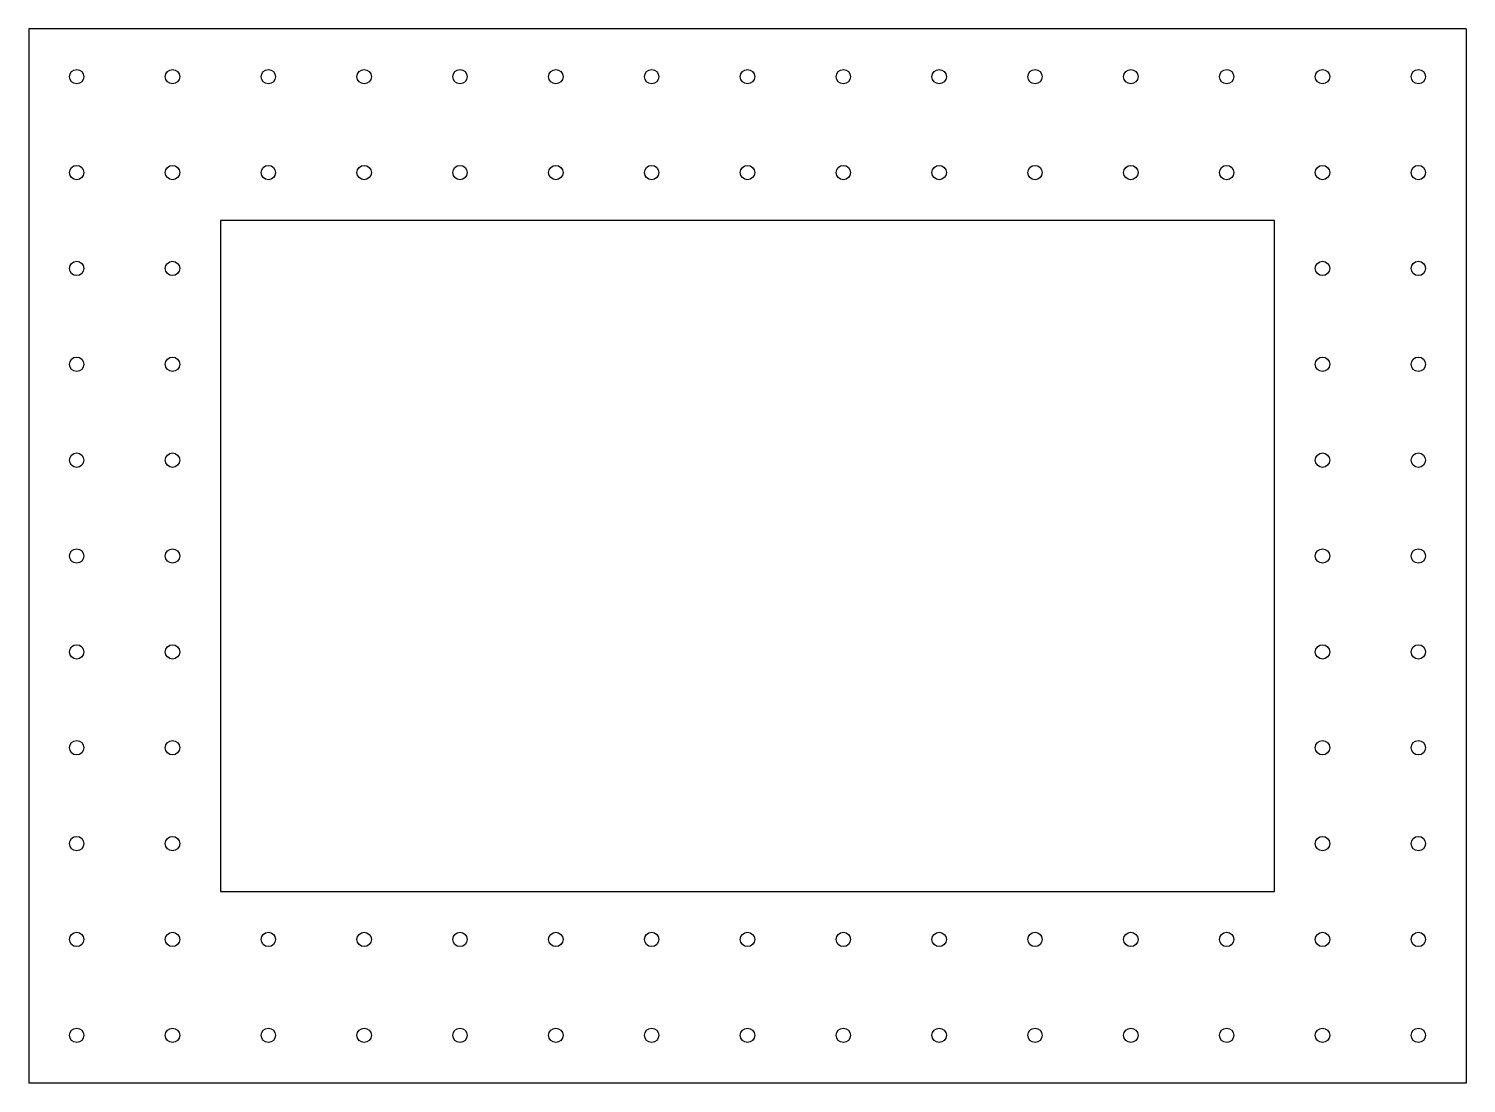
# Model space of a CAD drawing. Header units: millimetres. Extents: x 0 to 300, y -27 to 193.
import ezdxf

# ---------------------------------------------------------------- set-up
doc = ezdxf.new("R2010")
doc.units = ezdxf.units.MM

msp = doc.modelspace()

# ---------------------------------------------------------------- linework, layer by layer
at = {"color": 7, "linetype": 'Continuous', "lineweight": 25}
for p, q in [((0, 193.32), (0, -26.68)), ((300, 193.32), (0, 193.32)), ((300, 193.32), (300, -26.68)), ((260, 153.32), (40, 153.32)), ((40, 153.32), (40, 13.32)), ((260, 13.32), (260, 153.32)), ((40, 13.32), (260, 13.32)), ((300, -26.68), (0, -26.68))]:
    msp.add_line(p, q, dxfattribs=at)
for centre in [(10, 183.32), (30, 183.32), (50, 183.32), (70, 183.32), (90, 183.32), (110, 183.32), (130, 183.32), (150, 183.32), (170, 183.32), (190, 183.32), (210, 183.32), (230, 183.32), (250, 183.32), (270, 183.32), (290, 183.32), (10, 163.32), (30, 163.32), (50, 163.32), (70, 163.32), (90, 163.32), (110, 163.32), (130, 163.32), (150, 163.32), (170, 163.32), (190, 163.32), (210, 163.32), (230, 163.32), (250, 163.32), (270, 163.32), (290, 163.32), (10, 143.32), (30, 143.32), (270, 143.32), (290, 143.32), (10, 123.32), (30, 123.32), (270, 123.32), (290, 123.32), (10, 103.32), (30, 103.32), (270, 103.32), (290, 103.32), (10, 83.32), (30, 83.32), (270, 83.32), (290, 83.32), (10, 63.32), (30, 63.32), (270, 63.32), (290, 63.32), (10, 43.32), (30, 43.32), (270, 43.32), (290, 43.32), (10, 23.32), (30, 23.32), (270, 23.32), (290, 23.32), (10, 3.32), (30, 3.32), (50, 3.32), (70, 3.32), (90, 3.32), (110, 3.32), (130, 3.32), (150, 3.32), (170, 3.32), (190, 3.32), (210, 3.32), (230, 3.32), (250, 3.32), (270, 3.32), (290, 3.32), (10, -16.68), (30, -16.68), (50, -16.68), (70, -16.68), (90, -16.68), (110, -16.68), (130, -16.68), (150, -16.68), (170, -16.68), (190, -16.68), (210, -16.68), (230, -16.68), (250, -16.68), (270, -16.68), (290, -16.68)]:
    msp.add_circle(centre, 1.5, dxfattribs=at)

doc.saveas('drawing.dxf')
